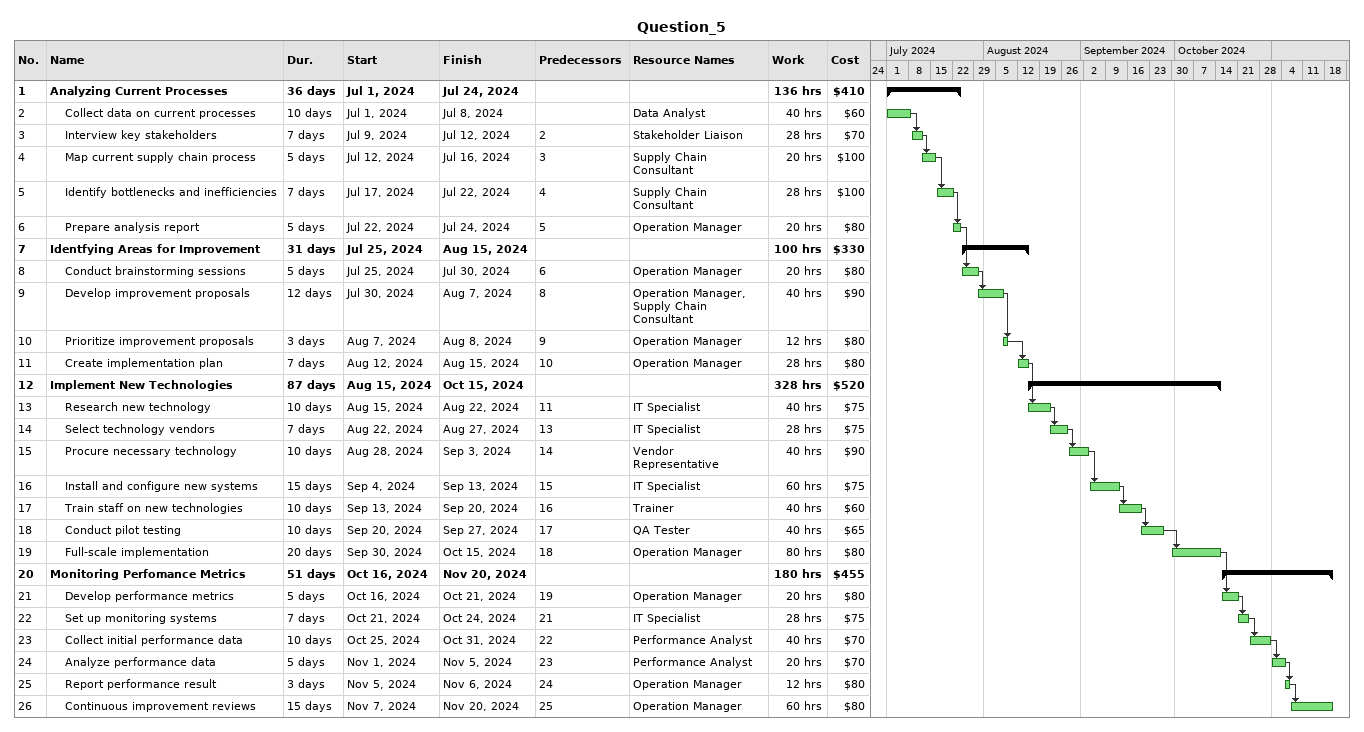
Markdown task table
Question_5

| ID | Level | Task | Duration | Start | Finish | Predecessors | Resources | Work (h) | Cost ($) |
|---|---|---|---|---|---|---|---|---|---|
| 1 | 1 | **Analyzing Current Processes** | 36d | 2024-07-01 | 2024-07-24 |  |  | 136 | 410 |
| 2 | 2 | Collect data on current processes | 10d | 2024-07-01 | 2024-07-08 |  | Data Analyst | 40 | 60 |
| 3 | 2 | Interview key stakeholders | 7d | 2024-07-09 | 2024-07-12 | 2 | Stakeholder Liaison | 28 | 70 |
| 4 | 2 | Map current supply chain process | 5d | 2024-07-12 | 2024-07-16 | 3 | Supply Chain Consultant | 20 | 100 |
| 5 | 2 | Identify bottlenecks and inefficiencies | 7d | 2024-07-17 | 2024-07-22 | 4 | Supply Chain Consultant | 28 | 100 |
| 6 | 2 | Prepare analysis report | 5d | 2024-07-22 | 2024-07-24 | 5 | Operation Manager | 20 | 80 |
| 7 | 1 | **Identfying Areas for Improvement** | 31d | 2024-07-25 | 2024-08-15 |  |  | 100 | 330 |
| 8 | 2 | Conduct brainstorming sessions | 5d | 2024-07-25 | 2024-07-30 | 6 | Operation Manager | 20 | 80 |
| 9 | 2 | Develop improvement proposals | 12d | 2024-07-30 | 2024-08-07 | 8 | Operation Manager, Supply Chain Consultant | 40 | 90 |
| 10 | 2 | Prioritize improvement proposals | 3d | 2024-08-07 | 2024-08-08 | 9 | Operation Manager | 12 | 80 |
| 11 | 2 | Create implementation plan | 7d | 2024-08-12 | 2024-08-15 | 10 | Operation Manager | 28 | 80 |
| 12 | 1 | **Implement New Technologies** | 87d | 2024-08-15 | 2024-10-15 |  |  | 328 | 520 |
| 13 | 2 | Research new technology | 10d | 2024-08-15 | 2024-08-22 | 11 | IT Specialist | 40 | 75 |
| 14 | 2 | Select technology vendors | 7d | 2024-08-22 | 2024-08-27 | 13 | IT Specialist | 28 | 75 |
| 15 | 2 | Procure necessary technology | 10d | 2024-08-28 | 2024-09-03 | 14 | Vendor Representative | 40 | 90 |
| 16 | 2 | Install and configure new systems | 15d | 2024-09-04 | 2024-09-13 | 15 | IT Specialist | 60 | 75 |
| 17 | 2 | Train staff on new technologies | 10d | 2024-09-13 | 2024-09-20 | 16 | Trainer | 40 | 60 |
| 18 | 2 | Conduct pilot testing | 10d | 2024-09-20 | 2024-09-27 | 17 | QA Tester | 40 | 65 |
| 19 | 2 | Full-scale implementation | 20d | 2024-09-30 | 2024-10-15 | 18 | Operation Manager | 80 | 80 |
| 20 | 1 | **Monitoring Perfomance Metrics** | 51d | 2024-10-16 | 2024-11-20 |  |  | 180 | 455 |
| 21 | 2 | Develop performance metrics | 5d | 2024-10-16 | 2024-10-21 | 19 | Operation Manager | 20 | 80 |
| 22 | 2 | Set up monitoring systems | 7d | 2024-10-21 | 2024-10-24 | 21 | IT Specialist | 28 | 75 |
| 23 | 2 | Collect initial performance data | 10d | 2024-10-25 | 2024-10-31 | 22 | Performance Analyst | 40 | 70 |
| 24 | 2 | Analyze performance data | 5d | 2024-11-01 | 2024-11-05 | 23 | Performance Analyst | 20 | 70 |
| 25 | 2 | Report performance result | 3d | 2024-11-05 | 2024-11-06 | 24 | Operation Manager | 12 | 80 |
| 26 | 2 | Continuous improvement reviews | 15d | 2024-11-07 | 2024-11-20 | 25 | Operation Manager | 60 | 80 |
